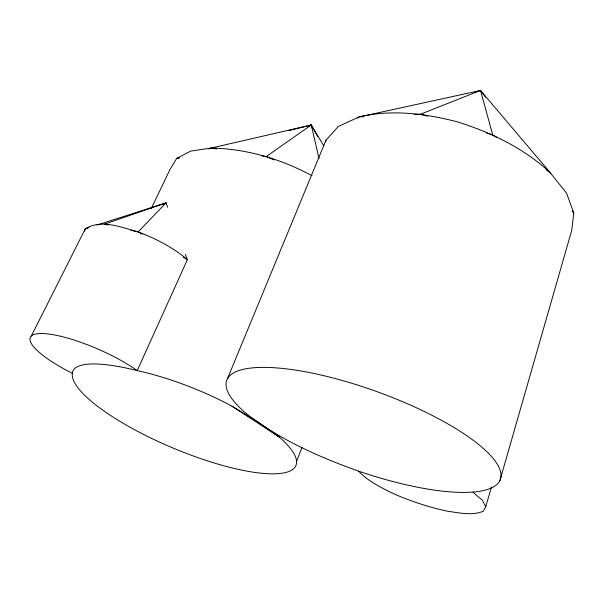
<?xml version="1.0" encoding="UTF-8"?>
<svg xmlns="http://www.w3.org/2000/svg" width="604" height="604" viewBox="0 0 604 604"><rect width="100%" height="100%" fill="white"/><g stroke="black" fill="none" stroke-linecap="round" stroke-linejoin="round"><path stroke-width="0.91" d="M325.594 141.955L326.001 140.136L338.232 126.546L358.912 117.01L480.512 90.449L549.912 172.299L566.582 193.182L573.8 213.084L571.678 230.539L499.802 480.943M358.67 471.188A145.587 40.536 19.9 0 0 498.972 467.315A145.587 40.536 19.9 0 0 311.687 373.008A145.587 40.536 19.9 0 0 249.814 416.375C282.581 440.867 320.346 457.485 358.67 471.188C368.41 481.569 381.434 487.783 394.042 493.913C411.233 501.403 429.089 507.307 447.436 511.203C459.236 512.826 471.837 515.914 483.321 511.241L485.759 506.665L491.505 486.824M84.613 231.189L85.315 228.81C101.419 218.746 121.51 227.429 138.105 231.928A64.175 21.895 24.6 0 1 187.399 259.629L137.206 370.607A122.838 28.962 22.2 0 0 72.367 373.332A67.218 16.414 23.6 0 1 39.751 333.559A67.218 16.414 23.6 0 1 137.206 370.607A121.381 36.821 22 0 1 232.064 406.25L258.346 422.181L279.237 437.009A121.064 31.718 22.9 0 1 213.393 462.747A121.064 31.718 22.9 0 1 72.367 373.332M296.587 461.358L302.023 447.307M227.663 378.217L326.001 140.136M151.325 208.425L170.018 169.399L176.625 158.505L190.524 151.121L211.113 148.071L311.249 124.998L323.88 145.964M31.28 336.058L85.315 228.81L88.909 227.663M130.811 230.252L138.105 231.928L166.025 202.884L167.663 207.248M309.731 126.115L311.249 124.998L317.659 136.474M261.675 155.832L266.273 156.542L311.249 124.998L312.238 127.64M357.379 118.09L358.912 117.01C391.384 109.15 424.982 113.537 456.926 121.721C490.901 132.314 523.502 148.086 549.912 172.299L550.848 173.899M162.687 204.59L166.025 202.884L96.972 225.066M308.644 126.07L311.249 124.998L319.033 158.58M414.057 114.458L420.603 114.156L480.512 90.449L485.631 97.184M166.025 202.884L104.394 224.175L108.04 225.013M475.121 92.185L480.512 90.449L481.388 92.118M179.275 157.704L176.625 158.505L179.35 157.825M208.456 148.871L211.113 148.071C246.394 148.667 281.139 159.011 312.064 175.756M288.508 130.66L311.249 124.998M85.315 228.81L87.135 228.372M361.713 116.882L363.585 116.798M211.113 148.071L216.625 148.916M420.603 114.156L427.813 116.217M486.401 133.001L492.713 134.805L496.631 137.372M266.273 156.542L273.982 159.932M138.105 231.928L142.212 234.239M183.284 257.327L187.399 259.629L185.42 254.397M232.064 406.25L279.237 437.009L271.339 431.211M545.993 169.732L549.912 172.299M472.94 492.185L482.279 500.135L485.759 506.665M572.66 211.589L573.8 213.084L572.396 210.683M480.512 90.449L492.713 134.805"/></g></svg>
